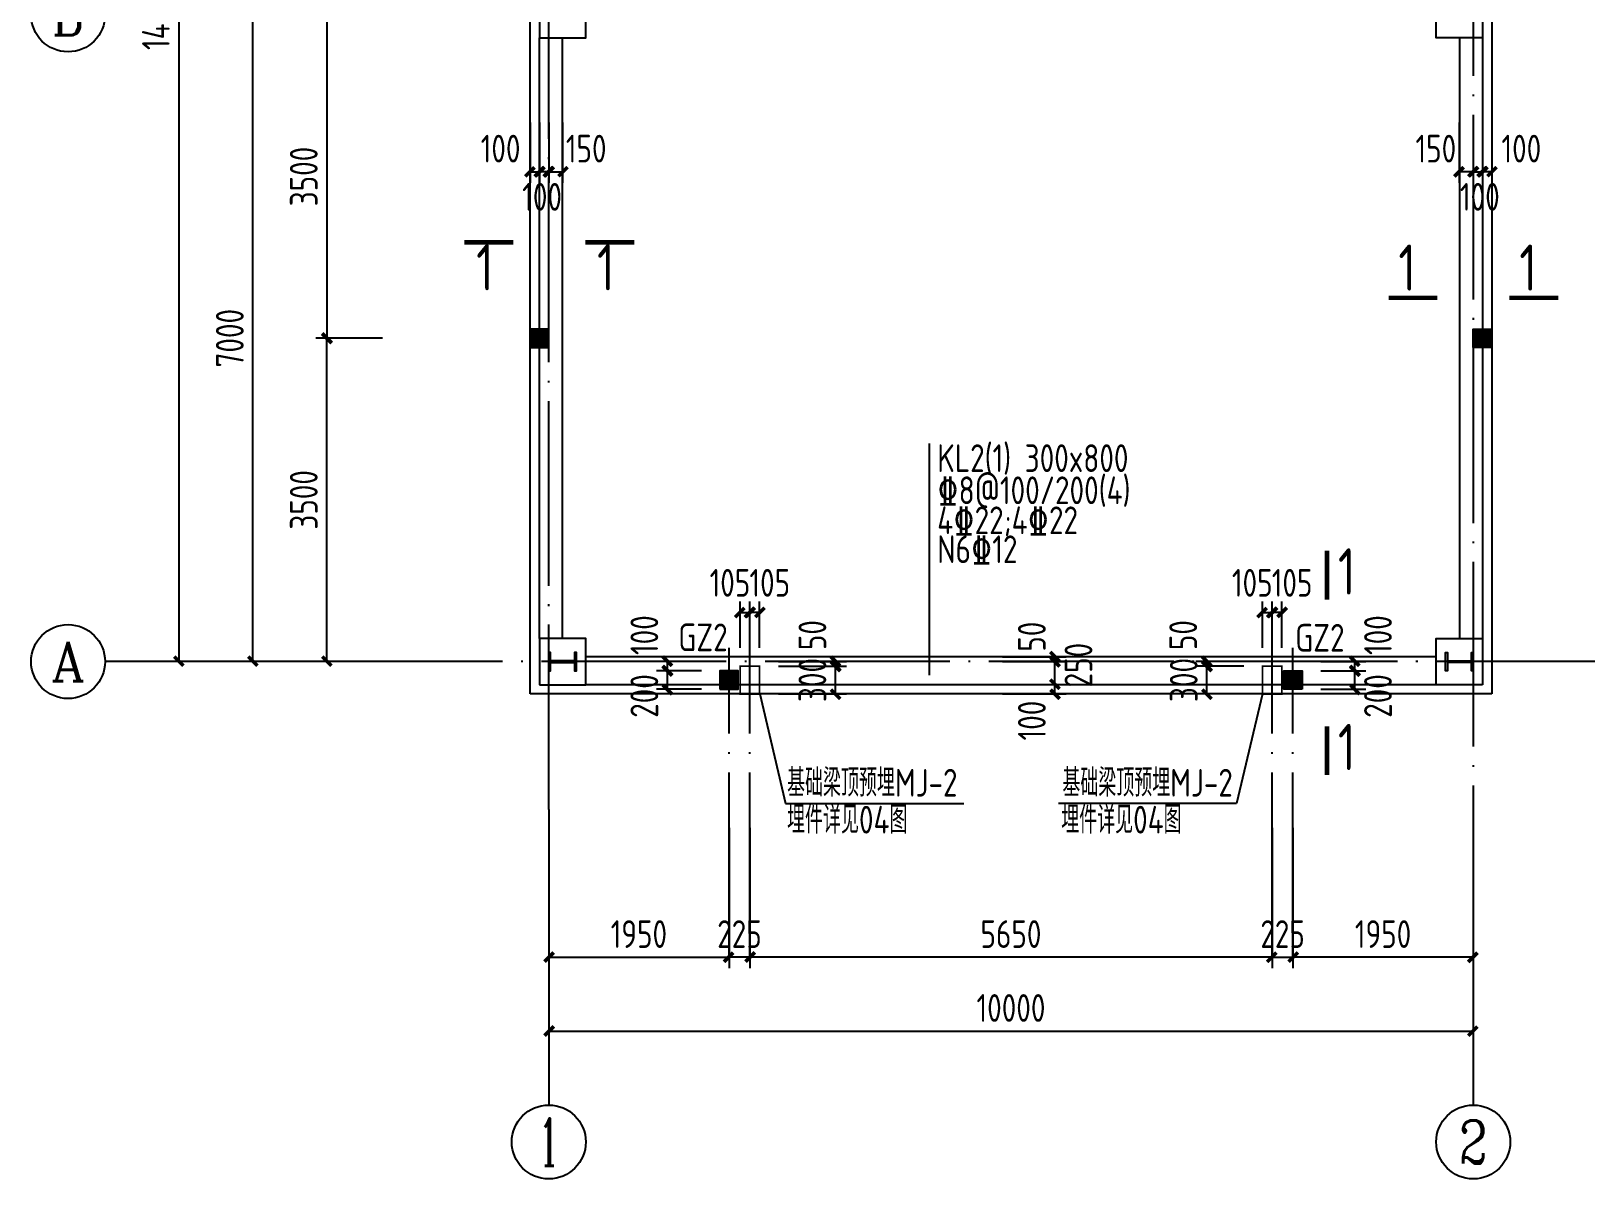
# Model space of a CAD drawing. Header units: millimetres. Extents: x 865974 to 875117, y 40174 to 44891.
# Drawn here: x 867498.6 to 867666.8, y 40466.2 to 40590.4 of the extents above; entities that cross this region are included whole.
import ezdxf
from ezdxf.enums import TextEntityAlignment as Align

# ---------------------------------------------------------------- set-up
doc = ezdxf.new("R2010")
doc.units = ezdxf.units.MM
doc.header["$LTSCALE"] = 1000
doc.header["$MEASUREMENT"] = 0
doc.linetypes.add('DOTE', pattern=[2.42, 2, -0.2, 0.02, -0.2])
doc.layers.add('1', color=4, linetype='Continuous', lineweight=70)
for name, color, linetype in [('AXIS', 3, 'Continuous'), ('AXIS_TEXT', 7, 'Continuous'), ('DOTE', 1, 'DOTE'), ('M_Prof', 2, 'Continuous'), ('PUB_DIM', 3, 'Continuous'), ('尺寸标注', 7, 'Continuous'), ('层14', 2, 'Continuous'), ('标注', 7, 'Continuous'), ('梁', 4, 'Continuous'), ('梁集中标注', 2, 'Continuous')]:
    doc.layers.add(name, color=color, linetype=linetype)
doc.styles.add('_TCH_AXIS', font='COMPLEX', dxfattribs={"bigfont": 'GBCBIG'})
doc.styles.add('COMPLEX', font='COMPLEX')
doc.styles.add('GBHZ', font='gbenor.shx', dxfattribs={"width": 0.9, "bigfont": 'gbcbig.shx'})
doc.dimstyles.new('Y100', dxfattribs={"dimscale": 0, "dimtxt": 3, "dimasz": 0.01, "dimexe": 1.2, "dimexo": 2, "dimgap": 1, "dimtad": 1, "dimdec": 0, "dimlfac": 100, "dimzin": 0, "dimdsep": 46, "dimtxsty": 'GBHZ', "dimblk": 'DX', "dimcen": 0.09, "dimdle": 1, "dimclrd": 7, "dimclre": 7, "dimclrt": 7, "dimadec": 0, "dimazin": 0, "dimtfac": 1, "dimtdec": 0, "dimtix": 1, "dimtmove": 2, "dimatfit": 3, "dimldrblk": 'DX', "dimfxl": 0, "dimtolj": 1, "dimtzin": 0, "dimarcsym": 0})

# ---------------------------------------------------------------- blocks, each defined once
blk = doc.blocks.new('_AXISO')
blk.add_circle((0, 0), 0.5)
at = {"layer": 'AXIS_TEXT', "style": 'COMPLEX', "width": 1.041667}
blk.add_attdef('A', text='', height=0.56, dxfattribs=at).set_placement((-0.25, -0.28), (0.25, -0.28), align=Align.FIT)
blk = doc.blocks.new('DX')
at = {"color": 0, "linetype": 'ByBlock', "const_width": 40}
blk.add_lwpolyline([(-54, -51), (46, 49)], dxfattribs=at)
blk = doc.blocks.new('*D23')
at = {"layer": 'Defpoints', "color": 0, "transparency": 16777216}
for p in [(867522.6, 40592.19), (867538.6, 40592.19), (867538.6, 40522.19)]:
    blk.add_point(p, dxfattribs=at)
at = {"layer": '标注', "color": 7, "lineweight": -2, "transparency": 16777216}
for p, q in [((867536.6, 40592.19), (867521.4, 40592.19)), ((867522.6, 40522.2), (867522.6, 40592.18)), ((867536.6, 40522.19), (867521.4, 40522.19))]:
    blk.add_line(p, q, dxfattribs=at)
at = {"layer": '标注', "color": 7, "lineweight": -2, "transparency": 16777216, "xscale": 0.01, "yscale": 0.01, "zscale": 0.01}
for p, rotation in [((867522.6, 40592.19), 90), ((867522.6, 40522.19), 270)]:
    blk.add_blockref('DX', p, dxfattribs=dict(at, rotation=rotation))
at = {"layer": '标注', "color": 7, "transparency": 16777216, "insert": (867520.1, 40557.19), "char_height": 3, "attachment_point": 5, "rotation": 90, "style": 'GBHZ'}
blk.add_mtext('\\A1;7000', dxfattribs=at)
blk = doc.blocks.new('*D25')
at = {"layer": 'Defpoints', "color": 0, "transparency": 16777216}
for p in [(867538.6, 40662.19), (867514.6, 40522.19), (867538.6, 40522.19)]:
    blk.add_point(p, dxfattribs=at)
at = {"layer": '标注', "color": 7, "lineweight": -2, "transparency": 16777216}
for p, q in [((867536.6, 40662.19), (867513.4, 40662.19)), ((867514.6, 40662.18), (867514.6, 40522.2)), ((867536.6, 40522.19), (867513.4, 40522.19))]:
    blk.add_line(p, q, dxfattribs=at)
at = {"layer": '标注', "color": 7, "lineweight": -2, "transparency": 16777216, "xscale": 0.01, "yscale": 0.01, "zscale": 0.01}
for p, rotation in [((867514.6, 40662.19), 90), ((867514.6, 40522.19), 270)]:
    blk.add_blockref('DX', p, dxfattribs=dict(at, rotation=rotation))
at = {"layer": '标注', "color": 7, "transparency": 16777216, "insert": (867512.1, 40592.19), "char_height": 3, "attachment_point": 5, "rotation": 90, "style": 'GBHZ'}
blk.add_mtext('\\A1;14000', dxfattribs=at)
blk = doc.blocks.new('*D26')
at = {"layer": 'Defpoints', "color": 0, "transparency": 16777216}
for p in [(867554.6, 40506.19), (867654.6, 40506.19), (867654.6, 40482.19)]:
    blk.add_point(p, dxfattribs=at)
at = {"layer": '标注', "color": 7, "lineweight": -2, "transparency": 16777216}
for p, q in [((867554.6, 40504.19), (867554.6, 40480.99)), ((867654.6, 40504.19), (867654.6, 40480.99)), ((867554.61, 40482.19), (867654.59, 40482.19))]:
    blk.add_line(p, q, dxfattribs=at)
at = {"layer": '标注', "color": 7, "lineweight": -2, "transparency": 16777216, "xscale": 0.01, "yscale": 0.01, "zscale": 0.01, "rotation": 180}
blk.add_blockref('DX', (867554.6, 40482.19), dxfattribs=at)
at = {"layer": '标注', "color": 7, "lineweight": -2, "transparency": 16777216, "xscale": 0.01, "yscale": 0.01, "zscale": 0.01}
blk.add_blockref('DX', (867654.6, 40482.19), dxfattribs=at)
at = {"layer": '标注', "color": 7, "transparency": 16777216, "insert": (867604.6, 40484.69), "char_height": 3, "attachment_point": 5, "style": 'GBHZ'}
blk.add_mtext('\\A1;10000', dxfattribs=at)
blk = doc.blocks.new('*D53')
at = {"layer": 'Defpoints', "color": 0, "transparency": 16777216}
for p in [(867530.6, 40557.19), (867538.6, 40557.19), (867538.6, 40522.19)]:
    blk.add_point(p, dxfattribs=at)
at = {"layer": '标注', "color": 7, "lineweight": -2, "transparency": 16777216}
for p, q in [((867536.6, 40557.19), (867529.4, 40557.19)), ((867530.6, 40522.2), (867530.6, 40557.18)), ((867536.6, 40522.19), (867529.4, 40522.19))]:
    blk.add_line(p, q, dxfattribs=at)
at = {"layer": '标注', "color": 7, "lineweight": -2, "transparency": 16777216, "xscale": 0.01, "yscale": 0.01, "zscale": 0.01}
for p, rotation in [((867530.6, 40557.19), 90), ((867530.6, 40522.19), 270)]:
    blk.add_blockref('DX', p, dxfattribs=dict(at, rotation=rotation))
at = {"layer": '标注', "color": 7, "transparency": 16777216, "insert": (867528.1, 40539.69), "char_height": 3, "attachment_point": 5, "rotation": 90, "style": 'GBHZ'}
blk.add_mtext('\\A1;3500', dxfattribs=at)
blk = doc.blocks.new('*D54')
at = {"layer": 'Defpoints', "color": 0, "transparency": 16777216}
for p in [(867538.6, 40592.19), (867530.6, 40557.19), (867538.6, 40557.19)]:
    blk.add_point(p, dxfattribs=at)
at = {"layer": '标注', "color": 7, "lineweight": -2, "transparency": 16777216}
for p, q in [((867536.6, 40592.19), (867529.4, 40592.19)), ((867530.6, 40592.18), (867530.6, 40557.2)), ((867536.6, 40557.19), (867529.4, 40557.19))]:
    blk.add_line(p, q, dxfattribs=at)
at = {"layer": '标注', "color": 7, "lineweight": -2, "transparency": 16777216, "xscale": 0.01, "yscale": 0.01, "zscale": 0.01}
for p, rotation in [((867530.6, 40592.19), 90), ((867530.6, 40557.19), 270)]:
    blk.add_blockref('DX', p, dxfattribs=dict(at, rotation=rotation))
at = {"layer": '标注', "color": 7, "transparency": 16777216, "insert": (867528.1, 40574.69), "char_height": 3, "attachment_point": 5, "rotation": 90, "style": 'GBHZ'}
blk.add_mtext('\\A1;3500', dxfattribs=at)
blk = doc.blocks.new('*D52')
at = {"layer": 'Defpoints', "color": 0, "transparency": 16777216}
for p in [(867552.6, 40582.53), (867553.6, 40582.53), (867553.6, 40575.21)]:
    blk.add_point(p, dxfattribs=at)
at = {"layer": '标注', "color": 7, "lineweight": -2, "transparency": 16777216}
for p, q in [((867552.6, 40580.53), (867552.6, 40574.01)), ((867553.6, 40580.53), (867553.6, 40574.01)), ((867552.59, 40575.21), (867552.58, 40575.21)), ((867552.6, 40575.21), (867553.6, 40575.21)), ((867553.61, 40575.21), (867553.62, 40575.21))]:
    blk.add_line(p, q, dxfattribs=at)
at = {"layer": '标注', "color": 7, "lineweight": -2, "transparency": 16777216, "xscale": 0.01, "yscale": 0.01, "zscale": 0.01}
blk.add_blockref('DX', (867552.6, 40575.21), dxfattribs=at)
at = {"layer": '标注', "color": 7, "lineweight": -2, "transparency": 16777216, "xscale": 0.01, "yscale": 0.01, "zscale": 0.01, "rotation": 180}
blk.add_blockref('DX', (867553.6, 40575.21), dxfattribs=at)
at = {"layer": '标注', "color": 7, "transparency": 16777216, "insert": (867549.39, 40577.71), "char_height": 3, "attachment_point": 5, "style": 'GBHZ'}
blk.add_mtext('\\A1;100', dxfattribs=at)
blk = doc.blocks.new('*D295')
at = {"layer": 'Defpoints', "color": 0, "transparency": 16777216}
for p in [(867554.6, 40506.19), (867574.1, 40506.19), (867574.1, 40490.19)]:
    blk.add_point(p, dxfattribs=at)
at = {"layer": '标注', "color": 7, "lineweight": -2, "transparency": 16777216}
for p, q in [((867554.6, 40504.19), (867554.6, 40488.99)), ((867574.1, 40504.19), (867574.1, 40488.99)), ((867554.61, 40490.19), (867574.09, 40490.19))]:
    blk.add_line(p, q, dxfattribs=at)
at = {"layer": '标注', "color": 7, "lineweight": -2, "transparency": 16777216, "xscale": 0.01, "yscale": 0.01, "zscale": 0.01, "rotation": 180}
blk.add_blockref('DX', (867554.6, 40490.19), dxfattribs=at)
at = {"layer": '标注', "color": 7, "lineweight": -2, "transparency": 16777216, "xscale": 0.01, "yscale": 0.01, "zscale": 0.01}
blk.add_blockref('DX', (867574.1, 40490.19), dxfattribs=at)
at = {"layer": '标注', "color": 7, "transparency": 16777216, "insert": (867564.35, 40492.69), "char_height": 3, "attachment_point": 5, "style": 'GBHZ'}
blk.add_mtext('\\A1;1950', dxfattribs=at)
blk = doc.blocks.new('*D296')
at = {"layer": 'Defpoints', "color": 0, "transparency": 16777216}
for p in [(867576.35, 40506.19), (867632.85, 40506.19), (867576.35, 40490.19)]:
    blk.add_point(p, dxfattribs=at)
at = {"layer": '标注', "color": 7, "lineweight": -2, "transparency": 16777216}
for p, q in [((867576.35, 40504.19), (867576.35, 40488.99)), ((867632.85, 40504.19), (867632.85, 40488.99)), ((867632.84, 40490.19), (867576.36, 40490.19))]:
    blk.add_line(p, q, dxfattribs=at)
at = {"layer": '标注', "color": 7, "lineweight": -2, "transparency": 16777216, "xscale": 0.01, "yscale": 0.01, "zscale": 0.01, "rotation": 180}
blk.add_blockref('DX', (867576.35, 40490.19), dxfattribs=at)
at = {"layer": '标注', "color": 7, "lineweight": -2, "transparency": 16777216, "xscale": 0.01, "yscale": 0.01, "zscale": 0.01}
blk.add_blockref('DX', (867632.85, 40490.19), dxfattribs=at)
at = {"layer": '标注', "color": 7, "transparency": 16777216, "insert": (867604.6, 40492.69), "char_height": 3, "attachment_point": 5, "style": 'GBHZ'}
blk.add_mtext('\\A1;5650', dxfattribs=at)
blk = doc.blocks.new('*D297')
at = {"layer": 'Defpoints', "color": 0, "transparency": 16777216}
for p in [(867576.35, 40527.5), (867575.3, 40521.69), (867576.35, 40521.69)]:
    blk.add_point(p, dxfattribs=at)
at = {"layer": '标注', "color": 7, "lineweight": -2, "transparency": 16777216}
for p, q in [((867575.3, 40523.69), (867575.3, 40528.7)), ((867576.35, 40523.69), (867576.35, 40528.7)), ((867575.29, 40527.5), (867575.28, 40527.5)), ((867575.3, 40527.5), (867576.35, 40527.5)), ((867576.36, 40527.5), (867576.37, 40527.5))]:
    blk.add_line(p, q, dxfattribs=at)
at = {"layer": '标注', "color": 7, "lineweight": -2, "transparency": 16777216, "xscale": 0.01, "yscale": 0.01, "zscale": 0.01}
blk.add_blockref('DX', (867575.3, 40527.5), dxfattribs=at)
at = {"layer": '标注', "color": 7, "lineweight": -2, "transparency": 16777216, "xscale": 0.01, "yscale": 0.01, "zscale": 0.01, "rotation": 180}
blk.add_blockref('DX', (867576.35, 40527.5), dxfattribs=at)
at = {"layer": '标注', "color": 7, "transparency": 16777216, "insert": (867574.2, 40530.71), "char_height": 3, "attachment_point": 5, "style": 'GBHZ'}
blk.add_mtext('\\A1;105', dxfattribs=at)
blk = doc.blocks.new('*D298')
at = {"layer": 'Defpoints', "color": 0, "transparency": 16777216}
for p in [(867576.35, 40527.5), (867576.35, 40521.69), (867577.4, 40521.69)]:
    blk.add_point(p, dxfattribs=at)
at = {"layer": '标注', "color": 7, "lineweight": -2, "transparency": 16777216}
for p, q in [((867576.35, 40523.69), (867576.35, 40528.7)), ((867577.4, 40523.69), (867577.4, 40528.7)), ((867576.34, 40527.5), (867576.33, 40527.5)), ((867577.4, 40527.5), (867576.35, 40527.5)), ((867577.41, 40527.5), (867577.42, 40527.5))]:
    blk.add_line(p, q, dxfattribs=at)
at = {"layer": '标注', "color": 7, "lineweight": -2, "transparency": 16777216, "xscale": 0.01, "yscale": 0.01, "zscale": 0.01}
blk.add_blockref('DX', (867576.35, 40527.5), dxfattribs=at)
at = {"layer": '标注', "color": 7, "lineweight": -2, "transparency": 16777216, "xscale": 0.01, "yscale": 0.01, "zscale": 0.01, "rotation": 180}
blk.add_blockref('DX', (867577.4, 40527.5), dxfattribs=at)
at = {"layer": '标注', "color": 7, "transparency": 16777216, "insert": (867578.51, 40530.71), "char_height": 3, "attachment_point": 5, "style": 'GBHZ'}
blk.add_mtext('\\A1;105', dxfattribs=at)
blk = doc.blocks.new('*D299')
at = {"layer": 'Defpoints', "color": 0, "transparency": 16777216}
for p in [(867574.1, 40506.19), (867576.35, 40506.19), (867574.1, 40490.19)]:
    blk.add_point(p, dxfattribs=at)
at = {"layer": '标注', "color": 7, "lineweight": -2, "transparency": 16777216}
for p, q in [((867574.1, 40504.19), (867574.1, 40488.99)), ((867576.35, 40504.19), (867576.35, 40488.99)), ((867574.09, 40490.19), (867574.08, 40490.19)), ((867576.35, 40490.19), (867574.1, 40490.19)), ((867576.36, 40490.19), (867576.37, 40490.19))]:
    blk.add_line(p, q, dxfattribs=at)
at = {"layer": '标注', "color": 7, "lineweight": -2, "transparency": 16777216, "xscale": 0.01, "yscale": 0.01, "zscale": 0.01}
blk.add_blockref('DX', (867574.1, 40490.19), dxfattribs=at)
at = {"layer": '标注', "color": 7, "lineweight": -2, "transparency": 16777216, "xscale": 0.01, "yscale": 0.01, "zscale": 0.01, "rotation": 180}
blk.add_blockref('DX', (867576.35, 40490.19), dxfattribs=at)
at = {"layer": '标注', "color": 7, "transparency": 16777216, "insert": (867575.23, 40492.69), "char_height": 3, "attachment_point": 5, "style": 'GBHZ'}
blk.add_mtext('\\A1;225', dxfattribs=at)
blk = doc.blocks.new('*D300')
at = {"layer": 'Defpoints', "color": 0, "transparency": 16777216}
for p in [(867635.1, 40506.19), (867654.6, 40506.19), (867635.1, 40490.19)]:
    blk.add_point(p, dxfattribs=at)
at = {"layer": '标注', "color": 7, "lineweight": -2, "transparency": 16777216}
for p, q in [((867635.1, 40504.19), (867635.1, 40488.99)), ((867654.6, 40504.19), (867654.6, 40488.99)), ((867654.59, 40490.19), (867635.11, 40490.19))]:
    blk.add_line(p, q, dxfattribs=at)
at = {"layer": '标注', "color": 7, "lineweight": -2, "transparency": 16777216, "xscale": 0.01, "yscale": 0.01, "zscale": 0.01, "rotation": 180}
blk.add_blockref('DX', (867635.1, 40490.19), dxfattribs=at)
at = {"layer": '标注', "color": 7, "lineweight": -2, "transparency": 16777216, "xscale": 0.01, "yscale": 0.01, "zscale": 0.01}
blk.add_blockref('DX', (867654.6, 40490.19), dxfattribs=at)
at = {"layer": '标注', "color": 7, "transparency": 16777216, "insert": (867644.85, 40492.69), "char_height": 3, "attachment_point": 5, "style": 'GBHZ'}
blk.add_mtext('\\A1;1950', dxfattribs=at)
blk = doc.blocks.new('*D301')
at = {"layer": 'Defpoints', "color": 0, "transparency": 16777216}
for p in [(867632.85, 40527.5), (867632.85, 40521.69), (867633.9, 40521.69)]:
    blk.add_point(p, dxfattribs=at)
at = {"layer": '标注', "color": 7, "lineweight": -2, "transparency": 16777216}
for p, q in [((867632.85, 40523.69), (867632.85, 40528.7)), ((867633.9, 40523.69), (867633.9, 40528.7)), ((867632.84, 40527.5), (867632.83, 40527.5)), ((867633.9, 40527.5), (867632.85, 40527.5)), ((867633.91, 40527.5), (867633.92, 40527.5))]:
    blk.add_line(p, q, dxfattribs=at)
at = {"layer": '标注', "color": 7, "lineweight": -2, "transparency": 16777216, "xscale": 0.01, "yscale": 0.01, "zscale": 0.01}
blk.add_blockref('DX', (867632.85, 40527.5), dxfattribs=at)
at = {"layer": '标注', "color": 7, "lineweight": -2, "transparency": 16777216, "xscale": 0.01, "yscale": 0.01, "zscale": 0.01, "rotation": 180}
blk.add_blockref('DX', (867633.9, 40527.5), dxfattribs=at)
at = {"layer": '标注', "color": 7, "transparency": 16777216, "insert": (867635.01, 40530.71), "char_height": 3, "attachment_point": 5, "style": 'GBHZ'}
blk.add_mtext('\\A1;105', dxfattribs=at)
blk = doc.blocks.new('*D302')
at = {"layer": 'Defpoints', "color": 0, "transparency": 16777216}
for p in [(867632.85, 40527.5), (867631.8, 40521.69), (867632.85, 40521.69)]:
    blk.add_point(p, dxfattribs=at)
at = {"layer": '标注', "color": 7, "lineweight": -2, "transparency": 16777216}
for p, q in [((867631.8, 40523.69), (867631.8, 40528.7)), ((867632.85, 40523.69), (867632.85, 40528.7)), ((867631.79, 40527.5), (867631.78, 40527.5)), ((867631.8, 40527.5), (867632.85, 40527.5)), ((867632.86, 40527.5), (867632.87, 40527.5))]:
    blk.add_line(p, q, dxfattribs=at)
at = {"layer": '标注', "color": 7, "lineweight": -2, "transparency": 16777216, "xscale": 0.01, "yscale": 0.01, "zscale": 0.01}
blk.add_blockref('DX', (867631.8, 40527.5), dxfattribs=at)
at = {"layer": '标注', "color": 7, "lineweight": -2, "transparency": 16777216, "xscale": 0.01, "yscale": 0.01, "zscale": 0.01, "rotation": 180}
blk.add_blockref('DX', (867632.85, 40527.5), dxfattribs=at)
at = {"layer": '标注', "color": 7, "transparency": 16777216, "insert": (867630.7, 40530.71), "char_height": 3, "attachment_point": 5, "style": 'GBHZ'}
blk.add_mtext('\\A1;105', dxfattribs=at)
blk = doc.blocks.new('*D303')
at = {"layer": 'Defpoints', "color": 0, "transparency": 16777216}
for p in [(867632.85, 40506.19), (867635.1, 40506.19), (867635.1, 40490.19)]:
    blk.add_point(p, dxfattribs=at)
at = {"layer": '标注', "color": 7, "lineweight": -2, "transparency": 16777216}
for p, q in [((867632.85, 40504.19), (867632.85, 40488.99)), ((867635.1, 40504.19), (867635.1, 40488.99)), ((867632.84, 40490.19), (867632.83, 40490.19)), ((867632.85, 40490.19), (867635.1, 40490.19)), ((867635.11, 40490.19), (867635.12, 40490.19))]:
    blk.add_line(p, q, dxfattribs=at)
at = {"layer": '标注', "color": 7, "lineweight": -2, "transparency": 16777216, "xscale": 0.01, "yscale": 0.01, "zscale": 0.01}
blk.add_blockref('DX', (867632.85, 40490.19), dxfattribs=at)
at = {"layer": '标注', "color": 7, "lineweight": -2, "transparency": 16777216, "xscale": 0.01, "yscale": 0.01, "zscale": 0.01, "rotation": 180}
blk.add_blockref('DX', (867635.1, 40490.19), dxfattribs=at)
at = {"layer": '标注', "color": 7, "transparency": 16777216, "insert": (867633.98, 40492.69), "char_height": 3, "attachment_point": 5, "style": 'GBHZ'}
blk.add_mtext('\\A1;225', dxfattribs=at)
blk = doc.blocks.new('*D588')
at = {"layer": 'Defpoints', "color": 0, "transparency": 16777216}
for p in [(867601.7, 40519.69), (867601.7, 40518.69), (867609.36, 40519.69)]:
    blk.add_point(p, dxfattribs=at)
at = {"layer": '标注', "color": 7, "lineweight": -2, "transparency": 16777216}
for p, q in [((867603.7, 40519.69), (867610.56, 40519.69)), ((867603.7, 40518.69), (867610.56, 40518.69)), ((867609.36, 40519.7), (867609.36, 40519.71)), ((867609.36, 40518.69), (867609.36, 40519.69)), ((867609.36, 40518.68), (867609.36, 40518.67))]:
    blk.add_line(p, q, dxfattribs=at)
at = {"layer": '标注', "color": 7, "lineweight": -2, "transparency": 16777216, "xscale": 0.01, "yscale": 0.01, "zscale": 0.01}
for p, rotation in [((867609.36, 40519.69), 270), ((867609.36, 40518.69), 90)]:
    blk.add_blockref('DX', p, dxfattribs=dict(at, rotation=rotation))
at = {"layer": '标注', "color": 7, "transparency": 16777216, "insert": (867606.86, 40515.8), "char_height": 3, "attachment_point": 5, "rotation": 90, "style": 'GBHZ'}
blk.add_mtext('\\A1;100', dxfattribs=at)
blk = doc.blocks.new('*D587')
at = {"layer": 'Defpoints', "color": 0, "transparency": 16777216}
for p in [(867601.7, 40522.69), (867601.7, 40522.19), (867609.36, 40522.19)]:
    blk.add_point(p, dxfattribs=at)
at = {"layer": '标注', "color": 7, "lineweight": -2, "transparency": 16777216}
for p, q in [((867603.7, 40522.69), (867610.56, 40522.69)), ((867603.7, 40522.19), (867610.56, 40522.19)), ((867609.36, 40522.7), (867609.36, 40522.71)), ((867609.36, 40522.69), (867609.36, 40522.19)), ((867609.36, 40522.18), (867609.36, 40522.17))]:
    blk.add_line(p, q, dxfattribs=at)
at = {"layer": '标注', "color": 7, "lineweight": -2, "transparency": 16777216, "xscale": 0.01, "yscale": 0.01, "zscale": 0.01}
for p, rotation in [((867609.36, 40522.69), 270), ((867609.36, 40522.19), 90)]:
    blk.add_blockref('DX', p, dxfattribs=dict(at, rotation=rotation))
at = {"layer": '标注', "color": 7, "transparency": 16777216, "insert": (867606.86, 40524.88), "char_height": 3, "attachment_point": 5, "rotation": 90, "style": 'GBHZ'}
blk.add_mtext('\\A1;50', dxfattribs=at)
blk = doc.blocks.new('*D572')
at = {"layer": 'Defpoints', "color": 0, "transparency": 16777216}
for p in [(867601.7, 40522.19), (867609.36, 40522.19), (867601.7, 40519.69)]:
    blk.add_point(p, dxfattribs=at)
at = {"layer": '标注', "color": 7, "lineweight": -2, "transparency": 16777216}
for p, q in [((867603.7, 40522.19), (867610.56, 40522.19)), ((867609.36, 40519.7), (867609.36, 40522.18)), ((867603.7, 40519.69), (867610.56, 40519.69))]:
    blk.add_line(p, q, dxfattribs=at)
at = {"layer": '标注', "color": 7, "lineweight": -2, "transparency": 16777216, "xscale": 0.01, "yscale": 0.01, "zscale": 0.01}
for p, rotation in [((867609.36, 40522.19), 90), ((867609.36, 40519.69), 270)]:
    blk.add_blockref('DX', p, dxfattribs=dict(at, rotation=rotation))
at = {"layer": '标注', "color": 7, "transparency": 16777216, "insert": (867611.9, 40521.8), "char_height": 3, "attachment_point": 5, "rotation": 90, "style": 'GBHZ'}
blk.add_mtext('\\A1;250', dxfattribs=at)
blk = doc.blocks.new('*D573')
at = {"layer": 'Defpoints', "color": 0, "transparency": 16777216}
for p in [(867554.6, 40582.53), (867556.1, 40582.53), (867556.1, 40575.21)]:
    blk.add_point(p, dxfattribs=at)
at = {"layer": '标注', "color": 7, "lineweight": -2, "transparency": 16777216}
for p, q in [((867554.6, 40580.53), (867554.6, 40574.01)), ((867556.1, 40580.53), (867556.1, 40574.01)), ((867554.59, 40575.21), (867554.58, 40575.21)), ((867554.6, 40575.21), (867556.1, 40575.21)), ((867556.11, 40575.21), (867556.12, 40575.21))]:
    blk.add_line(p, q, dxfattribs=at)
at = {"layer": '标注', "color": 7, "lineweight": -2, "transparency": 16777216, "xscale": 0.01, "yscale": 0.01, "zscale": 0.01}
blk.add_blockref('DX', (867554.6, 40575.21), dxfattribs=at)
at = {"layer": '标注', "color": 7, "lineweight": -2, "transparency": 16777216, "xscale": 0.01, "yscale": 0.01, "zscale": 0.01, "rotation": 180}
blk.add_blockref('DX', (867556.1, 40575.21), dxfattribs=at)
at = {"layer": '标注', "color": 7, "transparency": 16777216, "insert": (867558.65, 40577.71), "char_height": 3, "attachment_point": 5, "style": 'GBHZ'}
blk.add_mtext('\\A1;150', dxfattribs=at)
blk = doc.blocks.new('*D574')
at = {"layer": 'Defpoints', "color": 0, "transparency": 16777216}
for p in [(867553.6, 40582.53), (867554.6, 40582.53), (867553.6, 40575.21)]:
    blk.add_point(p, dxfattribs=at)
at = {"layer": '标注', "color": 7, "lineweight": -2, "transparency": 16777216}
for p, q in [((867553.6, 40580.53), (867553.6, 40574.01)), ((867554.6, 40580.53), (867554.6, 40574.01)), ((867553.59, 40575.21), (867553.58, 40575.21)), ((867554.6, 40575.21), (867553.6, 40575.21)), ((867554.61, 40575.21), (867554.62, 40575.21))]:
    blk.add_line(p, q, dxfattribs=at)
at = {"layer": '标注', "color": 7, "lineweight": -2, "transparency": 16777216, "xscale": 0.01, "yscale": 0.01, "zscale": 0.01}
blk.add_blockref('DX', (867553.6, 40575.21), dxfattribs=at)
at = {"layer": '标注', "color": 7, "lineweight": -2, "transparency": 16777216, "xscale": 0.01, "yscale": 0.01, "zscale": 0.01, "rotation": 180}
blk.add_blockref('DX', (867554.6, 40575.21), dxfattribs=at)
at = {"layer": '标注', "color": 7, "transparency": 16777216, "insert": (867553.88, 40572.49), "char_height": 3, "attachment_point": 5, "style": 'GBHZ'}
blk.add_mtext('\\A1;100', dxfattribs=at)
blk = doc.blocks.new('*D575')
at = {"layer": 'Defpoints', "color": 0, "transparency": 16777216}
for p in [(867577.44, 40521.69), (867585.62, 40521.69), (867577.44, 40518.69)]:
    blk.add_point(p, dxfattribs=at)
at = {"layer": '标注', "color": 7, "lineweight": -2, "transparency": 16777216}
for p, q in [((867579.44, 40521.69), (867586.82, 40521.69)), ((867585.62, 40521.7), (867585.62, 40521.71)), ((867585.62, 40518.69), (867585.62, 40521.69)), ((867579.44, 40518.69), (867586.82, 40518.69)), ((867585.62, 40518.68), (867585.62, 40518.67))]:
    blk.add_line(p, q, dxfattribs=at)
at = {"layer": '标注', "color": 7, "lineweight": -2, "transparency": 16777216, "xscale": 0.01, "yscale": 0.01, "zscale": 0.01}
for p, rotation in [((867585.62, 40521.69), 270), ((867585.62, 40518.69), 90)]:
    blk.add_blockref('DX', p, dxfattribs=dict(at, rotation=rotation))
at = {"layer": '标注', "color": 7, "transparency": 16777216, "insert": (867583.12, 40520.19), "char_height": 3, "attachment_point": 5, "rotation": 90, "style": 'GBHZ'}
blk.add_mtext('\\A1;300', dxfattribs=at)
blk = doc.blocks.new('*D576')
at = {"layer": 'Defpoints', "color": 0, "transparency": 16777216}
for p in [(867577.44, 40522.19), (867585.62, 40522.19), (867577.44, 40521.69)]:
    blk.add_point(p, dxfattribs=at)
at = {"layer": '标注', "color": 7, "lineweight": -2, "transparency": 16777216}
for p, q in [((867579.44, 40522.19), (867586.82, 40522.19)), ((867585.62, 40522.2), (867585.62, 40522.21)), ((867585.62, 40521.69), (867585.62, 40522.19)), ((867579.44, 40521.69), (867586.82, 40521.69)), ((867585.62, 40521.68), (867585.62, 40521.67))]:
    blk.add_line(p, q, dxfattribs=at)
at = {"layer": '标注', "color": 7, "lineweight": -2, "transparency": 16777216, "xscale": 0.01, "yscale": 0.01, "zscale": 0.01}
for p, rotation in [((867585.62, 40522.19), 270), ((867585.62, 40521.69), 90)]:
    blk.add_blockref('DX', p, dxfattribs=dict(at, rotation=rotation))
at = {"layer": '标注', "color": 7, "transparency": 16777216, "insert": (867583.12, 40525.05), "char_height": 3, "attachment_point": 5, "rotation": 90, "style": 'GBHZ'}
blk.add_mtext('\\A1;50', dxfattribs=at)
blk = doc.blocks.new('*D577')
at = {"layer": 'Defpoints', "color": 0, "transparency": 16777216}
for p in [(867567.44, 40521.19), (867573.12, 40521.19), (867573.12, 40519.19)]:
    blk.add_point(p, dxfattribs=at)
at = {"layer": '标注', "color": 7, "lineweight": -2, "transparency": 16777216}
for p, q in [((867571.12, 40521.19), (867566.24, 40521.19)), ((867567.44, 40521.2), (867567.44, 40521.21)), ((867567.44, 40519.19), (867567.44, 40521.19)), ((867571.12, 40519.19), (867566.24, 40519.19)), ((867567.44, 40519.18), (867567.44, 40519.17))]:
    blk.add_line(p, q, dxfattribs=at)
at = {"layer": '标注', "color": 7, "lineweight": -2, "transparency": 16777216, "xscale": 0.01, "yscale": 0.01, "zscale": 0.01}
for p, rotation in [((867567.44, 40521.19), 270), ((867567.44, 40519.19), 90)]:
    blk.add_blockref('DX', p, dxfattribs=dict(at, rotation=rotation))
at = {"layer": '标注', "color": 7, "transparency": 16777216, "insert": (867564.94, 40518.46), "char_height": 3, "attachment_point": 5, "rotation": 90, "style": 'GBHZ'}
blk.add_mtext('\\A1;200', dxfattribs=at)
blk = doc.blocks.new('*D578')
at = {"layer": 'Defpoints', "color": 0, "transparency": 16777216}
for p in [(867567.44, 40522.19), (867573.12, 40522.19), (867573.12, 40521.19)]:
    blk.add_point(p, dxfattribs=at)
at = {"layer": '标注', "color": 7, "lineweight": -2, "transparency": 16777216}
for p, q in [((867571.12, 40522.19), (867566.24, 40522.19)), ((867567.44, 40522.2), (867567.44, 40522.21)), ((867567.44, 40521.19), (867567.44, 40522.19)), ((867571.12, 40521.19), (867566.24, 40521.19)), ((867567.44, 40521.18), (867567.44, 40521.17))]:
    blk.add_line(p, q, dxfattribs=at)
at = {"layer": '标注', "color": 7, "lineweight": -2, "transparency": 16777216, "xscale": 0.01, "yscale": 0.01, "zscale": 0.01}
for p, rotation in [((867567.44, 40522.19), 270), ((867567.44, 40521.19), 90)]:
    blk.add_blockref('DX', p, dxfattribs=dict(at, rotation=rotation))
at = {"layer": '标注', "color": 7, "transparency": 16777216, "insert": (867564.94, 40525.05), "char_height": 3, "attachment_point": 5, "rotation": 90, "style": 'GBHZ'}
blk.add_mtext('\\A1;100', dxfattribs=at)
blk = doc.blocks.new('*D579')
at = {"layer": 'Defpoints', "color": 0, "transparency": 16777216}
for p in [(867625.79, 40521.69), (867631.8, 40521.69), (867631.8, 40518.69)]:
    blk.add_point(p, dxfattribs=at)
at = {"layer": '标注', "color": 7, "lineweight": -2, "transparency": 16777216}
for p, q in [((867629.8, 40521.69), (867624.59, 40521.69)), ((867625.79, 40521.7), (867625.79, 40521.71)), ((867625.79, 40518.69), (867625.79, 40521.69)), ((867629.8, 40518.69), (867624.59, 40518.69)), ((867625.79, 40518.68), (867625.79, 40518.67))]:
    blk.add_line(p, q, dxfattribs=at)
at = {"layer": '标注', "color": 7, "lineweight": -2, "transparency": 16777216, "xscale": 0.01, "yscale": 0.01, "zscale": 0.01}
for p, rotation in [((867625.79, 40521.69), 270), ((867625.79, 40518.69), 90)]:
    blk.add_blockref('DX', p, dxfattribs=dict(at, rotation=rotation))
at = {"layer": '标注', "color": 7, "transparency": 16777216, "insert": (867623.29, 40520.19), "char_height": 3, "attachment_point": 5, "rotation": 90, "style": 'GBHZ'}
blk.add_mtext('\\A1;300', dxfattribs=at)
blk = doc.blocks.new('*D580')
at = {"layer": 'Defpoints', "color": 0, "transparency": 16777216}
for p in [(867625.79, 40522.19), (867631.8, 40522.19), (867631.8, 40521.69)]:
    blk.add_point(p, dxfattribs=at)
at = {"layer": '标注', "color": 7, "lineweight": -2, "transparency": 16777216}
for p, q in [((867629.8, 40522.19), (867624.59, 40522.19)), ((867625.79, 40522.2), (867625.79, 40522.21)), ((867625.79, 40521.69), (867625.79, 40522.19)), ((867629.8, 40521.69), (867624.59, 40521.69)), ((867625.79, 40521.68), (867625.79, 40521.67))]:
    blk.add_line(p, q, dxfattribs=at)
at = {"layer": '标注', "color": 7, "lineweight": -2, "transparency": 16777216, "xscale": 0.01, "yscale": 0.01, "zscale": 0.01}
for p, rotation in [((867625.79, 40522.19), 270), ((867625.79, 40521.69), 90)]:
    blk.add_blockref('DX', p, dxfattribs=dict(at, rotation=rotation))
at = {"layer": '标注', "color": 7, "transparency": 16777216, "insert": (867623.23, 40525.05), "char_height": 3, "attachment_point": 5, "rotation": 90, "style": 'GBHZ'}
blk.add_mtext('\\A1;50', dxfattribs=at)
blk = doc.blocks.new('*D581')
at = {"layer": 'Defpoints', "color": 0, "transparency": 16777216}
for p in [(867636.12, 40521.19), (867641.8, 40521.19), (867636.12, 40519.19)]:
    blk.add_point(p, dxfattribs=at)
at = {"layer": '标注', "color": 7, "lineweight": -2, "transparency": 16777216}
for p, q in [((867638.12, 40521.19), (867643, 40521.19)), ((867641.8, 40521.2), (867641.8, 40521.21)), ((867641.8, 40519.19), (867641.8, 40521.19)), ((867638.12, 40519.19), (867643, 40519.19)), ((867641.8, 40519.18), (867641.8, 40519.17))]:
    blk.add_line(p, q, dxfattribs=at)
at = {"layer": '标注', "color": 7, "lineweight": -2, "transparency": 16777216, "xscale": 0.01, "yscale": 0.01, "zscale": 0.01}
for p, rotation in [((867641.8, 40521.19), 270), ((867641.8, 40519.19), 90)]:
    blk.add_blockref('DX', p, dxfattribs=dict(at, rotation=rotation))
at = {"layer": '标注', "color": 7, "transparency": 16777216, "insert": (867644.3, 40518.46), "char_height": 3, "attachment_point": 5, "rotation": 90, "style": 'GBHZ'}
blk.add_mtext('\\A1;200', dxfattribs=at)
blk = doc.blocks.new('*D582')
at = {"layer": 'Defpoints', "color": 0, "transparency": 16777216}
for p in [(867636.12, 40522.19), (867641.8, 40522.19), (867636.12, 40521.19)]:
    blk.add_point(p, dxfattribs=at)
at = {"layer": '标注', "color": 7, "lineweight": -2, "transparency": 16777216}
for p, q in [((867638.12, 40522.19), (867643, 40522.19)), ((867641.8, 40522.2), (867641.8, 40522.21)), ((867641.8, 40521.19), (867641.8, 40522.19)), ((867638.12, 40521.19), (867643, 40521.19)), ((867641.8, 40521.18), (867641.8, 40521.17))]:
    blk.add_line(p, q, dxfattribs=at)
at = {"layer": '标注', "color": 7, "lineweight": -2, "transparency": 16777216, "xscale": 0.01, "yscale": 0.01, "zscale": 0.01}
for p, rotation in [((867641.8, 40522.19), 270), ((867641.8, 40521.19), 90)]:
    blk.add_blockref('DX', p, dxfattribs=dict(at, rotation=rotation))
at = {"layer": '标注', "color": 7, "transparency": 16777216, "insert": (867644.3, 40525.05), "char_height": 3, "attachment_point": 5, "rotation": 90, "style": 'GBHZ'}
blk.add_mtext('\\A1;100', dxfattribs=at)
blk = doc.blocks.new('*D712')
at = {"layer": 'Defpoints', "color": 0, "transparency": 16777216}
for p in [(867655.6, 40582.53), (867656.6, 40582.53), (867655.6, 40575.21)]:
    blk.add_point(p, dxfattribs=at)
at = {"layer": '标注', "color": 7, "lineweight": -2, "transparency": 16777216}
for p, q in [((867655.6, 40580.53), (867655.6, 40574.01)), ((867656.6, 40580.53), (867656.6, 40574.01)), ((867655.59, 40575.21), (867655.58, 40575.21)), ((867656.6, 40575.21), (867655.6, 40575.21)), ((867656.61, 40575.21), (867656.62, 40575.21))]:
    blk.add_line(p, q, dxfattribs=at)
at = {"layer": '标注', "color": 7, "lineweight": -2, "transparency": 16777216, "xscale": 0.01, "yscale": 0.01, "zscale": 0.01}
blk.add_blockref('DX', (867655.6, 40575.21), dxfattribs=at)
at = {"layer": '标注', "color": 7, "lineweight": -2, "transparency": 16777216, "xscale": 0.01, "yscale": 0.01, "zscale": 0.01, "rotation": 180}
blk.add_blockref('DX', (867656.6, 40575.21), dxfattribs=at)
at = {"layer": '标注', "color": 7, "transparency": 16777216, "insert": (867659.81, 40577.71), "char_height": 3, "attachment_point": 5, "style": 'GBHZ'}
blk.add_mtext('\\A1;100', dxfattribs=at)
blk = doc.blocks.new('*D710')
at = {"layer": 'Defpoints', "color": 0, "transparency": 16777216}
for p in [(867653.1, 40582.53), (867654.6, 40582.53), (867653.1, 40575.21)]:
    blk.add_point(p, dxfattribs=at)
at = {"layer": '标注', "color": 7, "lineweight": -2, "transparency": 16777216}
for p, q in [((867653.1, 40580.53), (867653.1, 40574.01)), ((867654.6, 40580.53), (867654.6, 40574.01)), ((867653.09, 40575.21), (867653.08, 40575.21)), ((867654.6, 40575.21), (867653.1, 40575.21)), ((867654.61, 40575.21), (867654.62, 40575.21))]:
    blk.add_line(p, q, dxfattribs=at)
at = {"layer": '标注', "color": 7, "lineweight": -2, "transparency": 16777216, "xscale": 0.01, "yscale": 0.01, "zscale": 0.01}
blk.add_blockref('DX', (867653.1, 40575.21), dxfattribs=at)
at = {"layer": '标注', "color": 7, "lineweight": -2, "transparency": 16777216, "xscale": 0.01, "yscale": 0.01, "zscale": 0.01, "rotation": 180}
blk.add_blockref('DX', (867654.6, 40575.21), dxfattribs=at)
at = {"layer": '标注', "color": 7, "transparency": 16777216, "insert": (867650.56, 40577.71), "char_height": 3, "attachment_point": 5, "style": 'GBHZ'}
blk.add_mtext('\\A1;150', dxfattribs=at)
blk = doc.blocks.new('*D711')
at = {"layer": 'Defpoints', "color": 0, "transparency": 16777216}
for p in [(867654.6, 40582.53), (867655.6, 40582.53), (867655.6, 40575.21)]:
    blk.add_point(p, dxfattribs=at)
at = {"layer": '标注', "color": 7, "lineweight": -2, "transparency": 16777216}
for p, q in [((867654.6, 40580.53), (867654.6, 40574.01)), ((867655.6, 40580.53), (867655.6, 40574.01)), ((867654.59, 40575.21), (867654.58, 40575.21)), ((867654.6, 40575.21), (867655.6, 40575.21)), ((867655.61, 40575.21), (867655.62, 40575.21))]:
    blk.add_line(p, q, dxfattribs=at)
at = {"layer": '标注', "color": 7, "lineweight": -2, "transparency": 16777216, "xscale": 0.01, "yscale": 0.01, "zscale": 0.01}
blk.add_blockref('DX', (867654.6, 40575.21), dxfattribs=at)
at = {"layer": '标注', "color": 7, "lineweight": -2, "transparency": 16777216, "xscale": 0.01, "yscale": 0.01, "zscale": 0.01, "rotation": 180}
blk.add_blockref('DX', (867655.6, 40575.21), dxfattribs=at)
at = {"layer": '标注', "color": 7, "transparency": 16777216, "insert": (867655.32, 40572.49), "char_height": 3, "attachment_point": 5, "style": 'GBHZ'}
blk.add_mtext('\\A1;100', dxfattribs=at)

msp = doc.modelspace()

# ---------------------------------------------------------------- linework, layer by layer
at = {"layer": '1', "color": 2, "const_width": 0.48}
for points in [[(867550.768, 40567.571), (867545.485, 40567.571)], [(867563.85, 40567.571), (867558.567, 40567.571)], [(867645.446, 40561.57), (867650.729, 40561.57)], [(867658.527, 40561.57), (867663.81, 40561.57)], [(867638.789, 40528.898), (867638.789, 40534.181)], [(867638.789, 40509.892), (867638.789, 40515.175)]]:
    msp.add_lwpolyline(points, dxfattribs=at)
at = {"layer": 'AXIS', "color": 0}
for p, q in [((867538.603, 40522.186), (867506.603, 40522.186)), ((867554.603, 40506.186), (867554.603, 40474.186)), ((867654.603, 40506.186), (867654.603, 40474.186))]:
    msp.add_line(p, q, dxfattribs=at)
at = {"layer": 'DOTE', "linetype": 'DOTE', "ltscale": 0.01}
for p, q in [((867554.603, 40506.186), (867554.603, 40678.186)), ((867654.603, 40678.186), (867654.603, 40506.186)), ((867574.103, 40490.186), (867574.103, 40523.685)), ((867576.353, 40490.186), (867576.353, 40525.057)), ((867632.853, 40490.186), (867632.853, 40525.057)), ((867635.103, 40490.186), (867635.103, 40523.685)), ((867670.603, 40522.186), (867538.603, 40522.186))]:
    msp.add_line(p, q, dxfattribs=at)
at = {"layer": 'M_Prof'}
for points in [[(867553.603, 40589.686), (867558.603, 40589.686), (867558.603, 40594.686), (867553.603, 40594.686)], [(867655.603, 40589.686), (867650.603, 40589.686), (867650.603, 40594.686), (867655.603, 40594.686)], [(867553.603, 40519.686), (867558.603, 40519.686), (867558.603, 40524.686), (867553.603, 40524.686)], [(867655.603, 40519.686), (867650.603, 40519.686), (867650.603, 40524.686), (867655.603, 40524.686)], [(867554.603, 40523.186), (867554.603, 40521.186), (867554.803, 40521.186), (867554.803, 40522.096), (867557.403, 40522.096), (867557.403, 40521.186), (867557.603, 40521.186), (867557.603, 40523.186), (867557.403, 40523.186), (867557.403, 40522.276), (867554.803, 40522.276), (867554.803, 40523.186)], [(867654.603, 40523.186), (867654.603, 40521.186), (867654.403, 40521.186), (867654.403, 40522.096), (867651.803, 40522.096), (867651.803, 40521.186), (867651.603, 40521.186), (867651.603, 40523.186), (867651.803, 40523.186), (867651.803, 40522.276), (867654.403, 40522.276), (867654.403, 40523.186)]]:
    msp.add_lwpolyline(points, close=True, dxfattribs=at)
at = {"layer": '尺寸标注', "color": 6, "linetype": 'ByBlock', "const_width": 0.2}
for points in [[(867575.303, 40521.685), (867577.403, 40521.685), (867577.403, 40518.685), (867575.303, 40518.685)], [(867633.903, 40521.686), (867631.803, 40521.686), (867631.803, 40518.686), (867633.903, 40518.686)]]:
    msp.add_lwpolyline(points, close=True, dxfattribs=at)
at = {"layer": '层14'}
for points in [[(867552.603, 40556.186), (867554.603, 40556.186), (867554.603, 40558.186), (867552.603, 40558.186)], [(867656.603, 40556.186), (867654.603, 40556.186), (867654.603, 40558.186), (867656.603, 40558.186)], [(867573.103, 40519.186), (867575.103, 40519.186), (867575.103, 40521.186), (867573.103, 40521.186)], [(867636.103, 40519.186), (867634.103, 40519.186), (867634.103, 40521.186), (867636.103, 40521.186)]]:
    msp.add_lwpolyline(points, close=True, dxfattribs=at)
for points in [[(867552.603, 40556.186), (867552.603, 40558.186), (867554.603, 40556.186), (867554.603, 40558.186)], [(867656.603, 40556.186), (867656.603, 40558.186), (867654.603, 40556.186), (867654.603, 40558.186)], [(867573.103, 40519.186), (867573.103, 40521.186), (867575.103, 40519.186), (867575.103, 40521.186)], [(867636.103, 40519.186), (867636.103, 40521.186), (867634.103, 40519.186), (867634.103, 40521.186)]]:
    msp.add_solid(points, dxfattribs=at)
at = {"layer": '标注'}
for p, q in [((867577.423, 40518.686), (867580.213, 40506.813)), ((867631.803, 40518.686), (867629.013, 40506.813)), ((867580.213, 40506.813), (867599.504, 40506.813)), ((867629.013, 40506.813), (867609.723, 40506.813))]:
    msp.add_line(p, q, dxfattribs=at)
at = {"layer": '梁'}
for p, q in [((867552.603, 40518.686), (867552.603, 40665.686)), ((867656.603, 40665.686), (867656.603, 40518.686)), ((867553.603, 40524.686), (867553.603, 40589.686)), ((867556.103, 40524.686), (867556.103, 40589.686)), ((867653.103, 40589.686), (867653.103, 40524.686)), ((867655.603, 40589.686), (867655.603, 40524.686)), ((867650.603, 40522.686), (867558.603, 40522.686)), ((867656.603, 40518.686), (867552.603, 40518.686)), ((867650.603, 40519.686), (867558.603, 40519.686))]:
    msp.add_line(p, q, dxfattribs=at)
at = {"layer": '梁集中标注'}
msp.add_line((867595.797, 40520.72), (867595.797, 40545.799), dxfattribs=at)

# ---------------------------------------------------------------- block references
at = {"layer": 'AXIS', "color": 0}
ref = msp.add_blockref('_AXISO', (867502.603, 40592.186), dxfattribs=dict(at, xscale=8, yscale=8, zscale=8))
ref.add_attrib('A', 'B', dxfattribs={"layer": 'AXIS_TEXT', "color": 0, "height": 4.353, "style": '_TCH_AXIS'}).set_placement((867500.841, 40590.009), (867504.365, 40590.009), align=Align.FIT)
ref = msp.add_blockref('_AXISO', (867502.603, 40522.186), dxfattribs=dict(at, xscale=8, yscale=8, zscale=8))
ref.add_attrib('A', 'A', dxfattribs={"layer": 'AXIS_TEXT', "color": 0, "height": 4.252, "style": '_TCH_AXIS'}).set_placement((867500.781, 40520.06), (867504.425, 40520.06), align=Align.FIT)
ref = msp.add_blockref('_AXISO', (867554.603, 40470.186), dxfattribs=dict(at, xscale=8, yscale=8, zscale=8))
ref.add_attrib('A', '1', dxfattribs={"layer": 'AXIS_TEXT', "color": 0, "height": 5.147, "style": '_TCH_AXIS'}).set_placement((867553.5, 40467.612), (867555.706, 40467.612), align=Align.FIT)
ref = msp.add_blockref('_AXISO', (867654.603, 40470.186), dxfattribs=dict(at, xscale=8, yscale=8, zscale=8))
ref.add_attrib('A', '2', dxfattribs={"layer": 'AXIS_TEXT', "color": 0, "height": 4.659, "style": '_TCH_AXIS'}).set_placement((867653.05, 40467.856), (867656.156, 40467.856), align=Align.FIT)

# ---------------------------------------------------------------- texts
at = {"layer": 'PUB_DIM', "style": 'GBHZ', "width": 0.9}
for p in [(867546.747, 40562.365), (867559.829, 40562.365), (867646.512, 40562.331), (867659.593, 40562.331), (867639.961, 40529.442), (867639.961, 40510.436)]:
    msp.add_text('1', height=5, dxfattribs=at).set_placement(p)
at = {"layer": '梁集中标注', "style": 'GBHZ', "width": 0.9}
for s, p in [('KL2(1) 300x800', (867596.624, 40542.705)), ('%%1328@100/200(4)', (867596.624, 40539.228)), ('4%%13222;4%%13222', (867596.624, 40535.98)), ('N6%%13212', (867596.624, 40532.846)), ('GZ2', (867568.613, 40523.308)), ('GZ2', (867635.346, 40523.262)), ('基础梁顶预埋MJ-2', (867580.379, 40507.57)), ('基础梁顶预埋MJ-2', (867610.161, 40507.57)), ('埋件详见04图', (867580.379, 40503.572)), ('埋件详见04图', (867610.036, 40503.572))]:
    msp.add_text(s, height=3, dxfattribs=at).set_placement(p)

# ---------------------------------------------------------------- dimensions: what is measured, and where the dimension line sits
at = {"layer": '标注'}
for base, p1, p2, angle, override, picture, middle in [((867514.603, 40522.186), (867538.603, 40662.186), (867538.603, 40522.186), 90, {"dimscale": 1, "dimfxl": 150}, '*D25', (867512.103, 40592.186)), ((867522.603, 40592.186), (867538.603, 40522.186), (867538.603, 40592.186), 90, {"dimscale": 1, "dimfxl": 150}, '*D23', (867520.103, 40557.186)), ((867530.603, 40557.186), (867538.603, 40592.186), (867538.603, 40557.186), 270, {"dimscale": 1, "dimfxl": 150}, '*D54', (867528.103, 40574.686)), ((867530.603, 40557.186), (867538.603, 40522.186), (867538.603, 40557.186), 90, {"dimscale": 1, "dimfxl": 150}, '*D53', (867528.103, 40539.686)), ((867585.623, 40521.686), (867577.443, 40518.686), (867577.443, 40521.686), 90, {"dimscale": 1, "dimfxl": 2}, '*D575', (867583.123, 40520.186)), ((867625.793, 40521.686), (867631.803, 40518.686), (867631.803, 40521.686), 90, {"dimscale": 1, "dimfxl": 2}, '*D579', (867623.293, 40520.186)), ((867574.103, 40490.186), (867576.353, 40506.186), (867574.103, 40506.186), 180, {"dimscale": 1, "dimfxl": 150}, '*D299', (867575.228, 40492.686)), ((867576.353, 40490.186), (867632.853, 40506.186), (867576.353, 40506.186), 180, {"dimscale": 1, "dimfxl": 150}, '*D296', (867604.603, 40492.686)), ((867635.103, 40490.186), (867654.603, 40506.186), (867635.103, 40506.186), 180, {"dimscale": 1, "dimfxl": 150}, '*D300', (867644.853, 40492.686))]:
    dim = msp.add_linear_dim(base=base, p1=p1, p2=p2, angle=angle, dimstyle='Y100', override=override, dxfattribs=at)
    dim.commit()
    dim.dimension.update_dxf_attribs({"geometry": picture, "text_midpoint": middle})
for base, p1, p2, override, picture, middle in [((867553.603, 40575.211), (867552.603, 40582.532), (867553.603, 40582.532), {"dimscale": 1, "dimfxl": 150}, '*D52', (867549.393, 40577.711)), ((867556.103, 40575.211), (867554.603, 40582.532), (867556.103, 40582.532), {"dimscale": 1, "dimfxl": 150}, '*D573', (867558.647, 40577.711)), ((867576.353, 40527.501), (867575.303, 40521.685), (867576.353, 40521.685), {"dimscale": 1, "dimfxl": 2}, '*D297', (867574.2, 40530.707)), ((867632.853, 40527.501), (867631.803, 40521.686), (867632.853, 40521.686), {"dimscale": 1, "dimfxl": 2}, '*D302', (867630.7, 40530.707))]:
    dim = msp.add_linear_dim(base=base, p1=p1, p2=p2, dimstyle='Y100', override=override, dxfattribs=at)
    dim.commit()
    dim.dimension.update_dxf_attribs({"geometry": picture, "text_midpoint": middle, "dimtype": 160})
for base, p1, p2, angle, override, picture, middle in [((867553.603, 40575.211), (867554.603, 40582.532), (867553.603, 40582.532), 180, {"dimscale": 1, "dimfxl": 150}, '*D574', (867553.882, 40572.491)), ((867653.103, 40575.211), (867654.603, 40582.532), (867653.103, 40582.532), 180, {"dimscale": 1, "dimfxl": 150}, '*D710', (867650.559, 40577.711)), ((867655.603, 40575.211), (867654.603, 40582.532), (867655.603, 40582.532), 0, {"dimscale": 1, "dimfxl": 150}, '*D711', (867655.324, 40572.491)), ((867655.603, 40575.211), (867656.603, 40582.532), (867655.603, 40582.532), 180, {"dimscale": 1, "dimfxl": 150}, '*D712', (867659.814, 40577.711)), ((867576.353, 40527.501), (867577.403, 40521.685), (867576.353, 40521.685), 180, {"dimscale": 1, "dimfxl": 2}, '*D298', (867578.507, 40530.707)), ((867632.853, 40527.501), (867633.903, 40521.686), (867632.853, 40521.686), 180, {"dimscale": 1, "dimfxl": 2}, '*D301', (867635.006, 40530.707)), ((867567.444, 40522.186), (867573.123, 40521.186), (867573.123, 40522.186), 90, {"dimscale": 1, "dimfxl": 2}, '*D578', (867564.944, 40525.051)), ((867585.623, 40522.186), (867577.443, 40521.686), (867577.443, 40522.186), 90, {"dimscale": 1, "dimfxl": 2}, '*D576', (867583.123, 40525.047)), ((867609.357, 40522.186), (867601.699, 40522.686), (867601.699, 40522.186), 270, {"dimscale": 1, "dimfxl": 150}, '*D587', (867606.857, 40524.881)), ((867625.793, 40522.186), (867631.803, 40521.686), (867631.803, 40522.186), 90, {"dimscale": 1, "dimfxl": 2}, '*D580', (867623.232, 40525.047)), ((867641.802, 40522.186), (867636.123, 40521.186), (867636.123, 40522.186), 90, {"dimscale": 1, "dimfxl": 2}, '*D582', (867644.302, 40525.051)), ((867609.357, 40522.186), (867601.699, 40519.686), (867601.699, 40522.186), 90, {"dimscale": 1, "dimfxl": 150}, '*D572', (867611.898, 40521.803)), ((867567.444, 40521.186), (867573.123, 40519.186), (867573.123, 40521.186), 90, {"dimscale": 1, "dimfxl": 2}, '*D577', (867564.944, 40518.464)), ((867641.802, 40521.186), (867636.123, 40519.186), (867636.123, 40521.186), 90, {"dimscale": 1, "dimfxl": 2}, '*D581', (867644.302, 40518.464)), ((867609.357, 40519.686), (867601.699, 40518.686), (867601.699, 40519.686), 90, {"dimscale": 1, "dimfxl": 150}, '*D588', (867606.857, 40515.803))]:
    dim = msp.add_linear_dim(base=base, p1=p1, p2=p2, angle=angle, dimstyle='Y100', override=override, dxfattribs=at)
    dim.commit()
    dim.dimension.update_dxf_attribs({"geometry": picture, "text_midpoint": middle, "dimtype": 160})
for base, p1, p2, picture, middle in [((867654.603, 40482.186), (867554.603, 40506.186), (867654.603, 40506.186), '*D26', (867604.603, 40484.686)), ((867574.103, 40490.186), (867554.603, 40506.186), (867574.103, 40506.186), '*D295', (867564.353, 40492.686)), ((867635.103, 40490.186), (867632.853, 40506.186), (867635.103, 40506.186), '*D303', (867633.978, 40492.686))]:
    dim = msp.add_linear_dim(base=base, p1=p1, p2=p2, dimstyle='Y100', override={"dimscale": 1, "dimfxl": 150}, dxfattribs=at)
    dim.commit()
    dim.dimension.update_dxf_attribs({"geometry": picture, "text_midpoint": middle})

doc.saveas('drawing.dxf')
